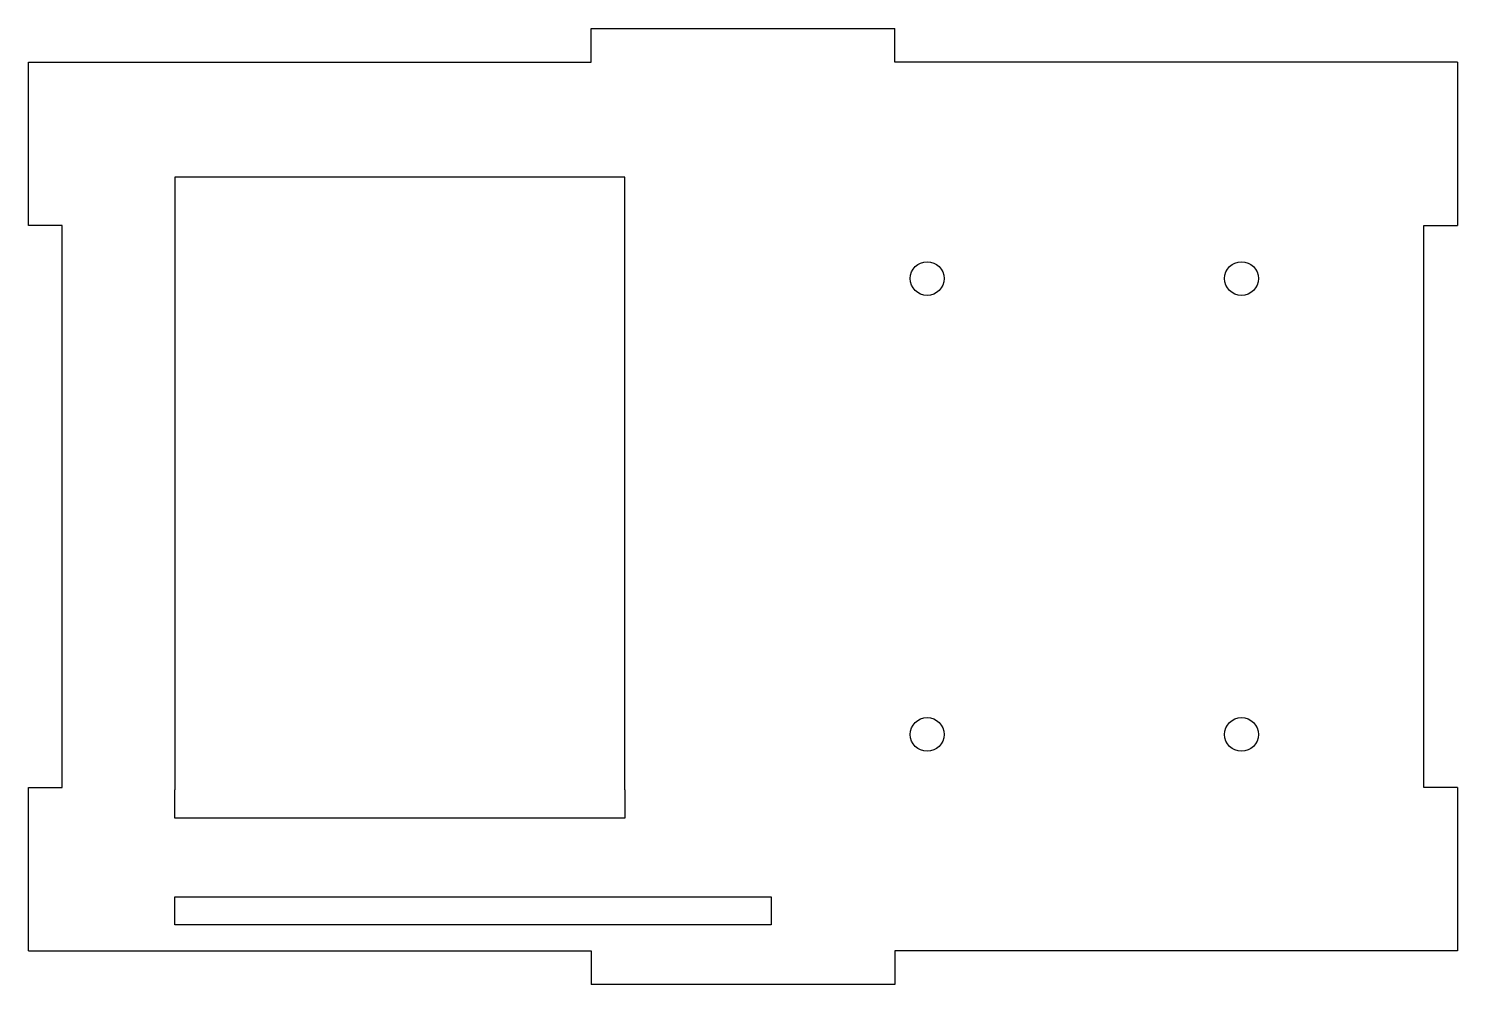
# Model space of a CAD drawing. Header units: millimetres. Extents: x 0 to 127, y 0 to 85.
import ezdxf

# ---------------------------------------------------------------- set-up
doc = ezdxf.new("R2010")
doc.units = ezdxf.units.MM

msp = doc.modelspace()

# ---------------------------------------------------------------- linework, layer by layer
for points in [[(0, 82), (50, 82), (50, 85)], [(50, 85), (77, 85)], [(127, 82), (77, 82), (77, 85)], [(0, 67.5), (0, 82)], [(127, 82), (127, 67.5)], [(53, 69.3), (53, 71.8), (13, 71.8), (13, 69.3)], [(13, 69.3), (13, 17.3)], [(53, 17.3), (53, 69.3)], [(0, 17.5), (3, 17.5), (3, 67.5), (0, 67.5)], [(127, 17.5), (124, 17.5), (124, 67.5), (127, 67.5)], [(0, 3), (0, 17.5)], [(53, 17.3), (53, 14.8), (13, 14.8), (13, 17.3)], [(127, 17.5), (127, 3)], [(0, 3), (50, 3), (50, 0)], [(127, 3), (77, 3), (77, 0)], [(77, 0), (50, 0)]]:
    msp.add_lwpolyline(points)
msp.add_lwpolyline([(13, 5.3), (13, 7.8), (66, 7.8), (66, 5.3)], close=True)
for centre in [(79.87, 62.77), (107.81, 62.77), (79.87, 22.23), (107.81, 22.23)]:
    msp.add_circle(centre, 1.5)

doc.saveas('drawing.dxf')
